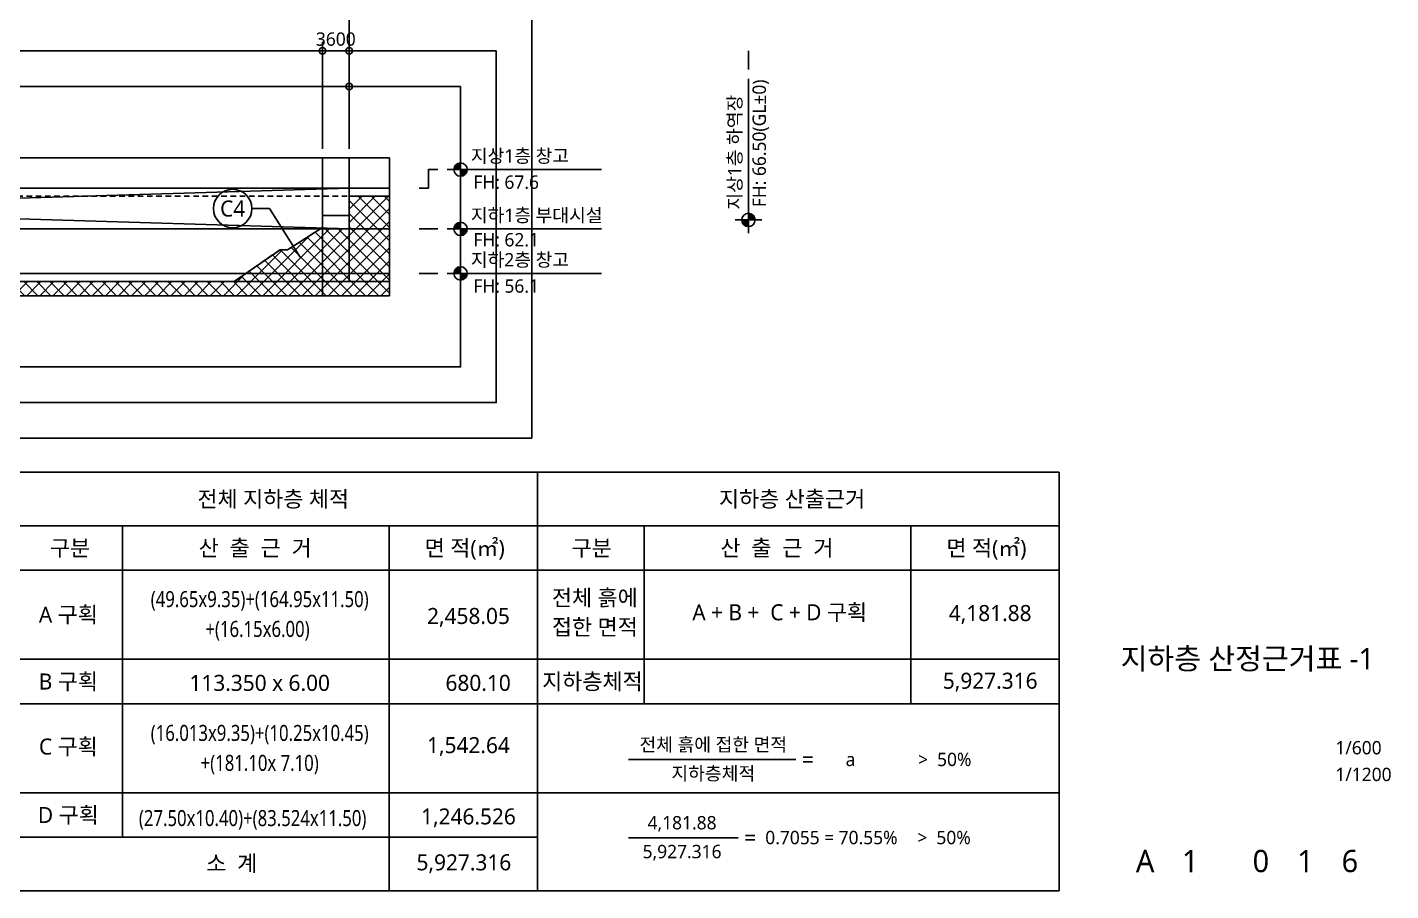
# Model space of a CAD drawing. Header units: millimetres. Extents: x 14000 to 977408, y 8600 to 340156.
# Drawn here: x 296898 to 480702, y 8600 to 124978 of the extents above; entities that cross this region are included whole.
import ezdxf
from ezdxf.enums import TextEntityAlignment as Align

# ---------------------------------------------------------------- set-up
doc = ezdxf.new("R2010")
doc.units = ezdxf.units.MM
doc.header["$LTSCALE"] = 1000
doc.header["$MEASUREMENT"] = 0
doc.header["$PDSIZE"] = -10
doc.linetypes.add('-HID', pattern=[2.5, 1.5, -1])
doc.layers.get('0').update_dxf_attribs({"linetype": 'CONTINUOUS'})
doc.layers.get('Defpoints').update_dxf_attribs({"color": 171, "linetype": 'CONTINUOUS'})
for name, color, linetype in [('AREABOUNDARY', 2, 'CONTINUOUS'), ('cen', 1, 'CONTINUOUS'), ('HAT', 8, 'CONTINUOUS'), ('NDIM', 7, 'CONTINUOUS'), ('SYM', 7, 'CONTINUOUS'), ('TEXT(AXIS)', 2, 'CONTINUOUS'), ('TEXT(실명)', 3, 'CONTINUOUS'), ('TEXT-TITLE', 6, 'CONTINUOUS'), ('TEXT-기입', 6, 'CONTINUOUS'), ('TEXT-도곽', 7, 'CONTINUOUS'), ('면적산출도(제외면적)', 3, 'CONTINUOUS')]:
    doc.layers.add(name, color=color, linetype=linetype)
doc.styles.add('CGS', font='cgse', dxfattribs={"bigfont": 'cgs'})
doc.styles.add('나눔바른고딕', font='NanumBarunGothic.ttf')
doc.dimstyles.new('NDIM 1200', dxfattribs={"dimscale": 500, "dimtxt": 3, "dimasz": 1, "dimexe": 2, "dimexo": 2, "dimgap": 1, "dimtad": 1, "dimdec": 0, "dimdsep": 46, "dimtxsty": 'CGS', "dimblk": 'DOT0', "dimcen": 1, "dimdle": 8, "dimclrd": 2, "dimclre": 2, "dimclrt": 2, "dimadec": 0, "dimazin": 0, "dimtfac": 1, "dimtdec": 0, "dimtix": 1, "dimtmove": 2, "dimatfit": 3, "dimldrblk": 'DOT0', "dimfxl": 1, "dimtolj": 1, "dimtzin": 0, "dimlwd": -1, "dimlwe": -1, "dimarcsym": 0})

# ---------------------------------------------------------------- blocks, each defined once
blk = doc.blocks.new('DOT0')
blk.add_line((-3, 0), (3, 0))
at = {"color": 6}
blk.add_circle((0, 0), 0.75, dxfattribs=at)
blk = doc.blocks.new('*D29')
at = {"layer": 'Defpoints', "color": 0, "ltscale": 0.4, "transparency": 16777216}
for p in [(132927, 145798), (340290, 145798), (132927, 126598)]:
    blk.add_point(p, dxfattribs=at)
at = {"layer": 'NDIM', "ltscale": 0.4, "transparency": 16777216}
for p, q in [((132927, 144598), (132927, 125398)), ((340290, 144598), (340290, 125398)), ((339690, 126598), (133527, 126598))]:
    blk.add_line(p, q, dxfattribs=at)
at = {"layer": 'NDIM', "ltscale": 0.4, "transparency": 16777216, "xscale": 600, "yscale": 600, "zscale": 600, "rotation": 180}
blk.add_blockref('DOT0', (132927, 126598), dxfattribs=at)
at = {"layer": 'NDIM', "ltscale": 0.4, "transparency": 16777216, "xscale": 600, "yscale": 600, "zscale": 600}
blk.add_blockref('DOT0', (340290, 126598), dxfattribs=at)
at = {"layer": 'NDIM', "ltscale": 0.4, "transparency": 16777216, "insert": (236608, 128366), "char_height": 1800, "attachment_point": 5, "style": '나눔바른고딕'}
blk.add_mtext('\\A1;207363 (C 구획)', dxfattribs=at)
blk = doc.blocks.new('*D46')
at = {"layer": 'Defpoints', "color": 0, "ltscale": 0.4, "transparency": 16777216}
for p in [(336690, 121798), (336690, 107398), (340290, 107398)]:
    blk.add_point(p, dxfattribs=at)
at = {"layer": 'NDIM', "ltscale": 0.4, "transparency": 16777216}
for p, q in [((336090, 121798), (335490, 121798)), ((336690, 108598), (336690, 122998)), ((340290, 121798), (336690, 121798)), ((340290, 108598), (340290, 122998)), ((340890, 121798), (341490, 121798))]:
    blk.add_line(p, q, dxfattribs=at)
at = {"layer": 'NDIM', "ltscale": 0.4, "transparency": 16777216, "xscale": 600, "yscale": 600, "zscale": 600}
blk.add_blockref('DOT0', (336690, 121798), dxfattribs=at)
at = {"layer": 'NDIM', "ltscale": 0.4, "transparency": 16777216, "xscale": 600, "yscale": 600, "zscale": 600, "rotation": 180}
blk.add_blockref('DOT0', (340290, 121798), dxfattribs=at)
at = {"layer": 'NDIM', "ltscale": 0.4, "transparency": 16777216, "insert": (338490, 123376), "char_height": 1800, "attachment_point": 5, "style": '나눔바른고딕'}
blk.add_mtext('\\A1;3600', dxfattribs=at)
blk = doc.blocks.new('*D47')
at = {"layer": 'Defpoints', "color": 0, "ltscale": 0.4, "transparency": 16777216}
for p in [(132927, 121798), (132927, 107398), (336690, 107398)]:
    blk.add_point(p, dxfattribs=at)
at = {"layer": 'NDIM', "ltscale": 0.4, "transparency": 16777216}
for p, q in [((132927, 108598), (132927, 122998)), ((336090, 121798), (133527, 121798)), ((336690, 108598), (336690, 122998))]:
    blk.add_line(p, q, dxfattribs=at)
at = {"layer": 'NDIM', "ltscale": 0.4, "transparency": 16777216, "xscale": 600, "yscale": 600, "zscale": 600, "rotation": 180}
blk.add_blockref('DOT0', (132927, 121798), dxfattribs=at)
at = {"layer": 'NDIM', "ltscale": 0.4, "transparency": 16777216, "xscale": 600, "yscale": 600, "zscale": 600}
blk.add_blockref('DOT0', (336690, 121798), dxfattribs=at)
at = {"layer": 'NDIM', "ltscale": 0.4, "transparency": 16777216, "insert": (234808, 123376), "char_height": 1800, "attachment_point": 5, "style": '나눔바른고딕'}
blk.add_mtext('\\A1;203763', dxfattribs=at)
blk = doc.blocks.new('*D48')
at = {"layer": 'Defpoints', "color": 0, "ltscale": 0.4, "transparency": 16777216}
for p in [(132927, 126598), (132927, 107398), (340290, 107398)]:
    blk.add_point(p, dxfattribs=at)
at = {"layer": 'NDIM', "ltscale": 0.4, "transparency": 16777216}
for p, q in [((132927, 108598), (132927, 127798)), ((340290, 108598), (340290, 127798)), ((339690, 126598), (133527, 126598))]:
    blk.add_line(p, q, dxfattribs=at)
at = {"layer": 'NDIM', "ltscale": 0.4, "transparency": 16777216, "xscale": 600, "yscale": 600, "zscale": 600, "rotation": 180}
blk.add_blockref('DOT0', (132927, 126598), dxfattribs=at)
at = {"layer": 'NDIM', "ltscale": 0.4, "transparency": 16777216, "xscale": 600, "yscale": 600, "zscale": 600}
blk.add_blockref('DOT0', (340290, 126598), dxfattribs=at)
at = {"layer": 'NDIM', "ltscale": 0.4, "transparency": 16777216, "insert": (236608, 128366), "char_height": 1800, "attachment_point": 5, "style": '나눔바른고딕'}
blk.add_mtext('\\A1;207363 (C 구획)', dxfattribs=at)
blk = doc.blocks.new('A$C19853FC8')
at = {"layer": 'SYM'}
for p, q in [((1800, 0), (1800, 3600)), ((3600, 1800), (0, 1800))]:
    blk.add_line(p, q, dxfattribs=at)
blk.add_circle((1800, 1800), 900, dxfattribs=at)
for points in [[(900, 1800), (1800, 2700), (914, 1959), (1643, 2686)], [(914, 1959), (1643, 2686), (954, 2112), (1492, 2646)], [(954, 2112), (1492, 2646), (1025, 2260), (1346, 2576)], [(1025, 2260), (1346, 2576), (1109, 2378), (1222, 2491)], [(1800, 900), (2700, 1800), (1959, 914), (2686, 1643)], [(1959, 914), (2686, 1643), (2112, 954), (2646, 1492)], [(2112, 954), (2646, 1492), (2260, 1025), (2576, 1346)], [(2260, 1025), (2576, 1346), (2378, 1109), (2491, 1222)]]:
    blk.add_solid(points, dxfattribs=at)
at = {"layer": 'SYM', "linetype": 'Continuous'}
for points in [[(1800, 2700), (1800, 1800), (900, 1800)], [(2700, 1800), (1800, 900), (1800, 1800)]]:
    blk.add_solid(points, dxfattribs=at)
blk = doc.blocks.new('*D74')
at = {"layer": 'Defpoints', "color": 0, "ltscale": 0.4, "transparency": 16777216}
for p in [(159190, 116998), (159190, 107398), (340290, 107398)]:
    blk.add_point(p, dxfattribs=at)
at = {"layer": 'NDIM', "ltscale": 0.4, "transparency": 16777216}
for p, q in [((159190, 108598), (159190, 118198)), ((340290, 108598), (340290, 118198)), ((339690, 116998), (159790, 116998))]:
    blk.add_line(p, q, dxfattribs=at)
at = {"layer": 'NDIM', "ltscale": 0.4, "transparency": 16777216, "xscale": 600, "yscale": 600, "zscale": 600, "rotation": 180}
blk.add_blockref('DOT0', (159190, 116998), dxfattribs=at)
at = {"layer": 'NDIM', "ltscale": 0.4, "transparency": 16777216, "xscale": 600, "yscale": 600, "zscale": 600}
blk.add_blockref('DOT0', (340290, 116998), dxfattribs=at)
at = {"layer": 'NDIM', "ltscale": 0.4, "transparency": 16777216, "insert": (249740, 118575), "char_height": 1800, "attachment_point": 5, "style": '나눔바른고딕'}
blk.add_mtext('\\A1;181100', dxfattribs=at)

msp = doc.modelspace()

# ---------------------------------------------------------------- hatches: boundary and pattern name
at = {"layer": 'HAT', "ltscale": 0.1}
h = msp.add_hatch(dxfattribs=at)
h.set_pattern_fill('ANSI37', color=256, scale=10000)
h.set_pattern_definition([(45, (-93106, 565076), (-883.8835, 883.8835), []), (135, (-93106, 565076), (-883.8835, -883.8835), [])])
h.paths.add_polyline_path([(340290, 97797.7), (336359.6, 97797.7), (331977, 94997.7), (330977, 94997.7), (324775.1, 90697.7), (148940, 90697.7), (148940, 91797.7), (132926.7, 91797.7), (132926.7, 102197.7), (104290, 102197.7), (104290, 88797.7), (345710, 88797.7), (345710, 102197.7), (340290, 102197.7)])

# ---------------------------------------------------------------- linework, layer by layer
at = {"layer": 'AREABOUNDARY', "ltscale": 0.1}
msp.add_lwpolyline([(132926.7, 107397.7), (132926.7, 91797.7), (148940, 91797.7), (148940, 90697.7), (340290, 90697.7), (340290, 107397.7)], dxfattribs=at)
msp.add_lwpolyline([(132926.7, 91797.7), (132926.7, 101147.7), (159190, 101147.7), (159190, 103297.7), (340290, 103297.7), (340290, 90697.7), (148940, 90697.7), (148940, 91797.7)], close=True, dxfattribs=at)
at = {"layer": 'AREABOUNDARY', "linetype": '-HID', "ltscale": 0.5}
msp.add_lwpolyline([(159190, 97797.7), (159190, 103297.7), (340290, 103297.7), (340290, 97797.7), (159190, 97797.7)], dxfattribs=at)
at = {"layer": 'cen', "ltscale": 5}
for p, q in [((336690, 107397.7), (336690, 88797.7)), ((104290, 103297.7), (345710, 103297.7)), ((104290, 97797.7), (345710, 97797.7)), ((104290, 91797.7), (345710, 91797.7)), ((104290, 90697.7), (345710, 90697.7))]:
    msp.add_line(p, q, dxfattribs=at)
at = {"layer": 'Defpoints', "ltscale": 0.1}
for points in [[(364910, 126597.7), (85090, 126597.7), (85090, 69597.7), (364910, 69597.7)], [(360110, 121797.7), (89890, 121797.7), (89890, 74397.7), (360110, 74397.7)], [(355310, 116997.7), (94690, 116997.7), (94690, 79197.7), (355310, 79197.7)], [(345710, 107397.7), (104290, 107397.7), (104290, 88797.7), (345710, 88797.7)]]:
    msp.add_lwpolyline(points, close=True, dxfattribs=at)
at = {"layer": 'HAT', "ltscale": 0.1}
for p, q in [((159190, 97797.7), (340290, 103297.7)), ((340290, 97797.7), (159190, 103297.7))]:
    msp.add_line(p, q, dxfattribs=at)
msp.add_lwpolyline([(345710, 102197.7), (340290, 102197.7), (340290, 99597.7), (336690, 99597.7), (336690, 98008.8), (331977, 94997.7), (330977, 94997.7), (324775.1, 90697.7), (148940, 90697.7), (148940, 91797.7), (132926.7, 91797.7), (132926.7, 102197.7), (104290, 102197.7), (104290, 88797.7), (345710, 88797.7)], close=True, dxfattribs=at)
at = {"layer": 'SYM', "ltscale": 1000}
for p, q in [((394110, 119271.4), (394110, 121797.7)), ((394110, 97208.2), (394110, 118008.2)), ((353510, 105797.7), (374310, 105797.7)), ((350983.6, 103297.7), (349720.5, 103297.7)), ((352246.8, 97797.7), (349720.5, 97797.7)), ((353510, 97797.7), (374310, 97797.7)), ((352246.8, 91797.7), (349720.5, 91797.7)), ((353510, 91797.7), (374310, 91797.7))]:
    msp.add_line(p, q, dxfattribs=at)
at = {"layer": 'SYM', "ltscale": 0.1}
for p, q in [((327177.5, 100547.7), (329557.4, 100547.7)), ((329557.4, 100547.7), (333669, 93997.7))]:
    msp.add_line(p, q, dxfattribs=at)
at = {"layer": 'SYM', "ltscale": 1000}
msp.add_lwpolyline([(352246.8, 105797.7), (350983.6, 105797.7), (350983.6, 103297.7)], dxfattribs=at)
at = {"layer": 'SYM', "ltscale": 0.1}
msp.add_circle((324585.5, 100547.7), 2592, dxfattribs=at)
at = {"layer": 'TEXT-도곽', "ltscale": 0.1}
for p, q in [((365666.7, 8600), (365666.7, 65000)), ((14000, 57800), (436000, 57800)), ((309733.3, 57800), (309733.3, 15800)), ((345666.7, 57800), (345666.7, 8600)), ((380066.7, 57800), (380066.7, 33800)), ((416000, 57800), (416000, 33800)), ((14000, 51800), (436000, 51800)), ((14000, 39800), (436000, 39800)), ((14000, 33800), (365666.7, 33800)), ((365666.7, 33800), (436000, 33800)), ((377940, 26276.7), (400515.2, 26276.7)), ((14000, 21800), (436000, 21800)), ((14000, 15800), (365666.7, 15800)), ((377940, 15747.3), (392748.6, 15747.3))]:
    msp.add_line(p, q, dxfattribs=at)
msp.add_lwpolyline([(14000, 8600), (436000, 8600), (436000, 65000), (14000, 65000)], close=True, dxfattribs=at)
at = {"layer": '면적산출도(제외면적)', "linetype": '-HID', "ltscale": 0.5}
msp.add_line((104290, 102197.7), (345710, 102197.7), dxfattribs=at)
msp.add_lwpolyline([(340290, 99597.7), (336690, 99597.7), (336690, 98008.8), (331977, 94997.7), (330977, 94997.7), (324775.1, 90697.7)], dxfattribs=at)

# ---------------------------------------------------------------- block references
at = {"ltscale": 1000}
for p in [(353510, 103997.7), (353510, 95997.7), (353510, 89997.7)]:
    msp.add_blockref('A$C19853FC8', p, dxfattribs=at)
at = {"ltscale": 1000, "rotation": 90}
msp.add_blockref('A$C19853FC8', (395909.9, 97208.2), dxfattribs=at)

# ---------------------------------------------------------------- texts
at = {"layer": 'TEXT(AXIS)', "style": '나눔바른고딕'}
for s, p in [('FH: 66.50(GL±0)', (396468, 100731.3)), ('지상1층 하역장', (393165.1, 100389.4))]:
    msp.add_text(s, height=1800, rotation=90, dxfattribs=at).set_placement(p)
for s, p in [('지상1층 창고', (356691.2, 106742.5)), ('FH: 67.6', (357033.1, 103202.6)), ('지하1층 부대시설', (356691.2, 98742.5)), ('FH: 62.1', (357033.1, 95439.6)), ('지하2층 창고', (356691.2, 92742.5)), ('FH: 56.1', (357033.1, 89202.6))]:
    msp.add_text(s, height=1800, dxfattribs=at).set_placement(p)
for s, p in [('전체 지하층 체적', (330057.6, 61400)), ('지하층 산출근거', (399998.9, 61400))]:
    msp.add_text(s, height=2160, dxfattribs=at).set_placement(p, align=Align.MIDDLE_CENTER)
at = {"layer": 'TEXT(실명)', "style": '나눔바른고딕'}
for s, height, p in [('C4', 2160, (324585.5, 100547.7)), ('구분', 2160, (302661.3, 54800)), ('산  출  근  거', 2160, (327621.3, 54800)), ('면 적(㎡)', 2160, (355870.1, 54800)), ('구분', 2160, (372994.7, 54800)), ('산  출  근  거', 2160, (397954.6, 54800)), ('면 적(㎡)', 2160, (426203.5, 54800)), ('전체 흙에', 2160, (373407.7, 48089.7)), ('A 구획', 2160, (302437.6, 45813.8)), ('2,458.05', 2160, (356372.8, 45631.1)), ('A + B +  C + D 구획', 2160, (398333.3, 46129.4)), ('4,181.88', 2160, (426706.1, 46026.6)), ('접한 면적', 2160, (373407.7, 44139.8)), ('B 구획', 2160, (302437.6, 36800)), ('113.350 x 6.00', 2160, (328231.3, 36617.3)), ('680.10', 2160, (357677.2, 36617.3)), ('지하층체적', 2160, (373088, 36805.7)), ('5,927.316', 2160, (426706.1, 36907.6)), ('전체 흙에 접한 면적', 1800, (389378.4, 28299.5)), ('C 구획', 2160, (302437.6, 28032.7)), ('1,542.64', 2160, (356372.8, 28224)), ('지하층체적', 1800, (389378.4, 24410)), ('D 구획', 2160, (302437.6, 18800)), ('1,246.526', 2160, (356372.8, 18617.3)), ('4,181.88', 1800, (385169.5, 17770.1)), ('5,927.316', 1800, (385169.5, 13880.7)), ('소  계', 2160, (324455.7, 12298.1))]:
    msp.add_text(s, height=height, dxfattribs=at).set_placement(p, align=Align.MIDDLE_CENTER)
at = {"layer": 'TEXT(실명)', "style": '나눔바른고딕', "width": 0.8}
for s, p in [('(49.65x9.35)+(164.95x11.50)', (328231.3, 47908.7)), ('+(16.15x6.00) ', (328231.3, 43882.7)), ('(16.013x9.35)+(10.25x10.45)', (328231.3, 29869.4)), ('+(181.10x 7.10)', (328231.3, 25835.1)), ('(27.50x10.40)+(83.524x11.50)', (327280.6, 18393.7))]:
    msp.add_text(s, height=2160, dxfattribs=at).set_placement(p, align=Align.MIDDLE_CENTER)
at = {"layer": 'TEXT(실명)', "style": '나눔바른고딕'}
for s, height, p in [('=', 2160, (401323.3, 26300)), ('a', 1800, (407220.2, 26300)), ('>  50%%%', 1800, (416986.7, 26300)), ('0.7055 = 70.55%%% ', 1800, (396385.8, 15770.6)), ('>  50%%%', 1800, (416894.4, 15770.6)), ('=', 2160, (393556.7, 15770.6))]:
    msp.add_text(s, height=height, dxfattribs=at).set_placement(p, align=Align.MIDDLE_LEFT)
at = {"layer": 'TEXT(실명)', "ltscale": 0.1, "style": '나눔바른고딕'}
msp.add_text('5,927.316', height=2160, dxfattribs=at).set_placement((349370, 11348.3))
at = {"layer": 'TEXT-TITLE', "style": '나눔바른고딕'}
msp.add_text('지하층 산정근거표 -1', height=2880, dxfattribs=at).set_placement((461400, 39885.9), align=Align.MIDDLE_CENTER)
at = {"layer": 'TEXT-기입', "style": '나눔바른고딕'}
for s, p in [('1/600', (473239.4, 26438.3)), ('1/1200', (473239.4, 22838.3))]:
    msp.add_text(s, height=1800, dxfattribs=at).set_placement(p, align=Align.BOTTOM_LEFT)
for s, p in [('A', (447600, 12600)), ('1', (453675.4, 12600)), ('0', (463200, 12600)), ('1', (469200, 12600)), ('6', (475200, 12600))]:
    msp.add_text(s, height=3000, dxfattribs=at).set_placement(p, align=Align.MIDDLE_CENTER)

# ---------------------------------------------------------------- dimensions: what is measured, and where the dimension line sits
at = {"layer": 'NDIM', "ltscale": 0.4}
for p1, p2, picture in [((340290, 145797.7), (132926.7, 145797.7), '*D29'), ((340290, 107397.7), (132926.7, 107397.7), '*D48')]:
    dim = msp.add_linear_dim(base=(132926.7, 126597.7), p1=p1, p2=p2, angle=180, text='<> (C 구획)', dimstyle='NDIM 1200', override={"dimscale": 600, "dimtxsty": '나눔바른고딕', "dimclrd": 256, "dimclre": 256, "dimclrt": 256}, dxfattribs=at)
    dim.commit()
    dim.dimension.update_dxf_attribs({"geometry": picture, "text_midpoint": (236608.4, 128366)})
for base, p1, p2, picture, middle in [((132926.7, 121797.7), (336690, 107397.7), (132926.7, 107397.7), '*D47', (234808.4, 123376.3)), ((336690, 121797.7), (340290, 107397.7), (336690, 107397.7), '*D46', (338490, 123376.3)), ((159190, 116997.7), (340290, 107397.7), (159190, 107397.7), '*D74', (249740, 118575.1))]:
    dim = msp.add_linear_dim(base=base, p1=p1, p2=p2, angle=180, dimstyle='NDIM 1200', override={"dimscale": 600, "dimtxsty": '나눔바른고딕', "dimclrd": 256, "dimclre": 256, "dimclrt": 256}, dxfattribs=at)
    dim.commit()
    dim.dimension.update_dxf_attribs({"geometry": picture, "text_midpoint": middle})

doc.saveas('drawing.dxf')
